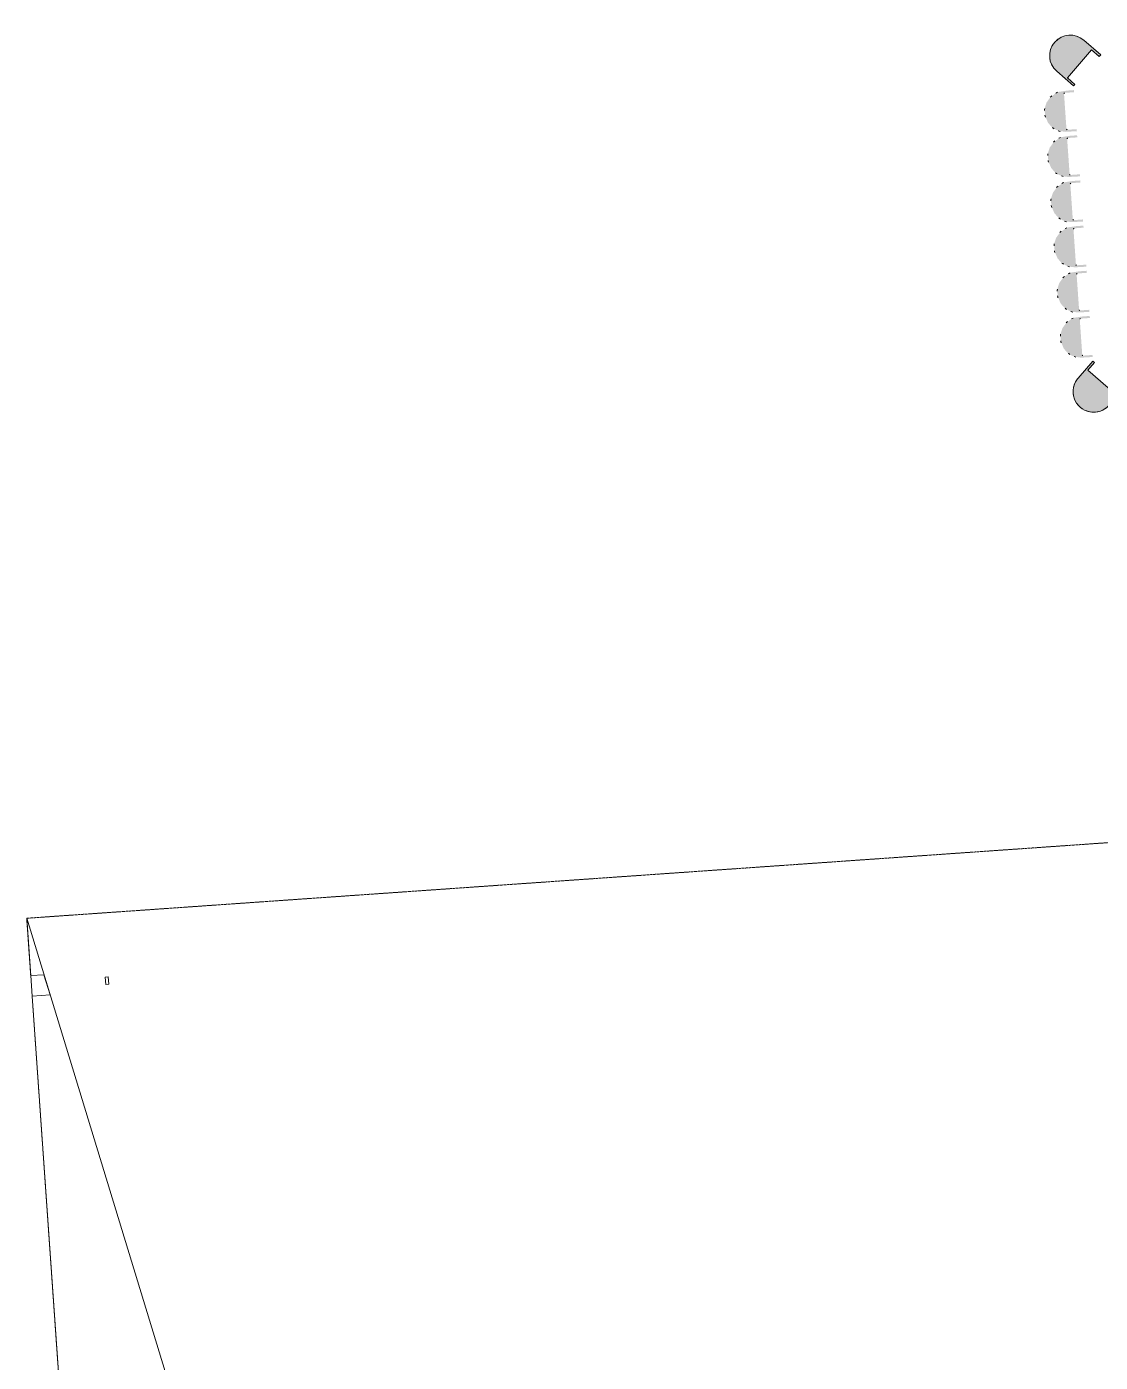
# Model space of a CAD drawing. Header units: millimetres. Extents: x 306 to 836129804, y -168137 to 818603917.
# Drawn here: x 833810846 to 833816063, y 817947180 to 817953670 of the extents above; entities that cross this region are included whole.
import ezdxf

# ---------------------------------------------------------------- set-up
doc = ezdxf.new("R2010")
doc.units = ezdxf.units.MM
doc.header["$LTSCALE"] = 3
doc.linetypes.add('Overhead', pattern=[1.8, 1.2, -0.6])
for name, color, linetype, lineweight in [('A-010-M_LINE', 251, 'Continuous', 13), ('A-214-M_CURT_WALL', 251, 'Continuous', 13), ('A-242-M_STAIR', 251, 'Continuous', 13), ('A-242-MB_STAIR', 251, 'Continuous', 13), ('A-340-M_RAILING', 251, 'Continuous', 13), ('Z-060-M_DETAIL', 253, 'Continuous', 5)]:
    doc.layers.add(name, color=color, linetype=linetype, lineweight=lineweight)
doc.layers.add('UAJ-00XREF', color=7, linetype='Continuous')

# ---------------------------------------------------------------- blocks, each defined once
blk = doc.blocks.new('Railing - ARC_BALESTER-POST-39474233-0300')
at = {"layer": 'A-340-M_RAILING', "lineweight": 9}
for p, q in [((17.5, 7.5), (-17.5, 7.5)), ((-17.5, 7.5), (-17.5, -7.5)), ((17.5, -7.5), (17.5, 7.5)), ((-17.5, -7.5), (17.5, -7.5))]:
    blk.add_line(p, q, dxfattribs=at)
blk = doc.blocks.new('Railing - Railing-22646112-0300')
at = {"layer": 'A-340-M_RAILING'}
for p, q in [((8957.1, 29176.6), (9021.6, 29176.6)), ((8957.1, 29076.6), (8957.1, 29176.6)), ((9044.7, 29076.6), (9021.6, 29176.6)), ((8957.1, 29076.6), (9044.7, 29076.6))]:
    blk.add_line(p, q, dxfattribs=at)
at = {"extrusion": (0, 0, -1), "zscale": -1, "rotation": 270.0000000000002}
blk.add_blockref('Railing - ARC_BALESTER-POST-39474233-0300', (-9325.1, 29126.6), dxfattribs=at)
blk = doc.blocks.new('Circular Mullion - Type A-25928776-0300')
at = {"layer": 'A-214-M_CURT_WALL'}
blk.add_hatch(color=256, dxfattribs=at).paths.add_polyline_path([(-100, -0.2), (-90, -0.2), (-90, -49.5), (90, -47.4), (90, 0), (100, 0), (100, -109.3), (96.6, -135.2), (86.6, -159.3), (63.9, -185.3), (50, -195.9), (25.9, -205.9), (0, -209.3), (-25.9, -205.9), (-55.3, -191.8), (-70.7, -180), (-86.6, -159.3), (-96.6, -135.2), (-100, -109.3), (-100, -38.2)], flags=0)
at = {"layer": 'Z-060-M_DETAIL'}
for p, q in [((100, 0), (90, 0)), ((90, 0), (90, -49.5)), ((100, -109.3), (100, 0)), ((-90, -0.2), (-100, -0.2)), ((-100, -0.2), (-100, -109.3)), ((-90, -49.5), (-90, -0.2)), ((90, -49.5), (-90, -49.5))]:
    blk.add_line(p, q, dxfattribs=at)
blk.add_arc((0, -109.3), 100, 180, 0, dxfattribs=at)
blk = doc.blocks.new('Circular Mullion - CERAMIC TUBES 209mm-V196-0300')
at = {"layer": 'A-214-M_CURT_WALL', "lineweight": 9}
blk.add_line((-93, 0), (-97, 0), dxfattribs=at)
for centre, radius, start, end in [((-87, -46.5), 3, 195, 270), ((87, -46.5), 3, 270, 345), ((0, -109.3), 100, 180, 194.04717), ((0, -109.3), 100, 347.25945, 360), ((0, -109.3), 100, 199.36141, 208.09434), ((0, -109.3), 100, 214.85064, 223.64025), ((0, -109.3), 100, 229.78686, 238.1922), ((0, -109.3), 100, 303.00838, 311.06889), ((0, -109.3), 100, 317.57704, 325.70193), ((0, -109.3), 100, 332.13775, 334.51889), ((0, -109.3), 100, 334.51889, 341.51322), ((0, -109.3), 100, 244.53891, 252.74856), ((0, -109.3), 100, 259.20744, 267.31107), ((0, -109.3), 100, 273.83119, 281.88226), ((0, -109.3), 100, 288.4283, 296.46608)]:
    blk.add_arc(centre, radius, start, end, dxfattribs=at)
blk = doc.blocks.new('Circular Mullion - Type A_150mm Profile-25928163-0300')
at = {"layer": 'A-214-M_CURT_WALL'}
blk.add_hatch(color=256, dxfattribs=at).paths.add_polyline_path([(-100, 0), (-90, 0), (-90, -49.5), (90, -49.5), (90, 0), (100, 0), (99.3, -55.5), (93.7, -82.9), (86.6, -100), (70.7, -120.7), (50, -136.6), (18, -147.6), (-7.1, -149.1), (-25.9, -146.6), (-50, -136.6), (-73.9, -116.5), (-90, -91.8), (-96.6, -75.9), (-100, -34.4), (-100, -16)], flags=0)
blk = doc.blocks.new('Circular Mullion - CERAMIC TUBES 150mm-27926644-0300')
at = {"layer": 'A-214-M_CURT_WALL', "lineweight": 9}
for centre, radius, start, end in [((0, 50), 100, 96.64542, 102.02301), ((0, 50), 100, 77.97699, 83.35458), ((0, 50), 100, 156.64542, 162.02301), ((0, 50), 100, 137.97699, 143.35458), ((0, 50), 100, 36.64542, 42.02301), ((0, 50), 100, 17.97699, 23.35458), ((-87, 46.5), 3, 90, 180), ((87, 46.5), 3, 0, 90)]:
    blk.add_arc(centre, radius, start, end, dxfattribs=at)
blk = doc.blocks.new('Circular Mullion - CERAMIC TUBES 150mm-V197-0300')
at = {"layer": 'A-214-M_CURT_WALL', "lineweight": 9}
for centre, radius, start, end in [((0, 50), 100, 96.64542, 102.02301), ((0, 50), 100, 77.97699, 83.35458), ((0, 50), 100, 156.64542, 162.02301), ((0, 50), 100, 137.97699, 143.35458), ((0, 50), 100, 36.64542, 41.88343), ((0, 50), 100, 17.97699, 23.35458), ((-87, 46.5), 3, 90, 180), ((87, 46.5), 3, 0, 90)]:
    blk.add_arc(centre, radius, start, end, dxfattribs=at)
blk = doc.blocks.new('Circular Mullion - CERAMIC TUBES 209mm-V198-0300')
at = {"layer": 'A-214-M_CURT_WALL', "lineweight": 9}
blk.add_line((-97, 0), (-93, 0), dxfattribs=at)
for centre, radius, start, end in [((-87, -46.5), 3, 180, 270), ((87, -46.5), 3, 270, 360), ((0, -109.3), 100, 197.97699, 203.35458), ((0, -109.3), 100, 216.64542, 222.02301), ((0, -109.3), 100, 317.97699, 323.35458), ((0, -109.3), 100, 336.64542, 342.02301), ((0, -109.3), 100, 257.97699, 263.35458), ((0, -109.3), 100, 276.64542, 282.02301)]:
    blk.add_arc(centre, radius, start, end, dxfattribs=at)
blk = doc.blocks.new('3A35X-MAGP-P-MP-00')
at = {"layer": 'A-010-M_LINE', "linetype": 'Overhead'}
blk.add_line((834390598.3, 817949337.8), (834408198.6, 817950568.2), dxfattribs=at)
at = {"layer": 'A-242-M_STAIR'}
for p, q in [((834390598.3, 817949337.8), (834390617.8, 817949058.8)), ((834390624.8, 817948959.1), (834391660, 817934150.9))]:
    blk.add_line(p, q, dxfattribs=at)
at = {"layer": 'A-242-M_STAIR', "linetype": 'Overhead'}
for p, q in [((834390598.3, 817949337.8), (834390617.8, 817949058.8)), ((834390624.8, 817948959.1), (834391660, 817934150.9))]:
    blk.add_line(p, q, dxfattribs=at)
at = {"layer": 'A-242-MB_STAIR'}
blk.add_line((834392864.8, 817941921.4), (834390598.3, 817949337.8), dxfattribs=at)
at = {"layer": 'A-214-M_CURT_WALL', "extrusion": (0, 0, -1)}
for name, p, rotation in [('Circular Mullion - Type A-25928776-0300', (-834395751.7, 817953457.5), 131.0010914742286), ('Circular Mullion - CERAMIC TUBES 150mm-27926644-0300', (-834395694.5, 817953262.3), 266.0010914742286), ('Circular Mullion - CERAMIC TUBES 150mm-V197-0300', (-834395709.8, 817953042.8), 266.0010914742286), ('Circular Mullion - CERAMIC TUBES 150mm-27926644-0300', (-834395725.2, 817952823.4), 266.0010914742286), ('Circular Mullion - CERAMIC TUBES 150mm-27926644-0300', (-834395740.5, 817952603.9), 266.0010914742286), ('Circular Mullion - CERAMIC TUBES 150mm-27926644-0300', (-834395755.8, 817952384.4), 266.0010914742286), ('Circular Mullion - CERAMIC TUBES 150mm-27926644-0300', (-834395771.2, 817952165), 266.0010914742286), ('Circular Mullion - Type A-25928776-0300', (-834395855, 817951979.7), 41.00109147422861)]:
    blk.add_blockref(name, p, dxfattribs=dict(at, rotation=rotation))
at = {"layer": 'A-214-M_CURT_WALL', "rotation": 273.9989085257712}
for p in [(834395694.5, 817953262.3), (834395709.8, 817953042.8), (834395725.2, 817952823.4), (834395740.5, 817952603.9), (834395755.8, 817952384.4), (834395771.2, 817952165)]:
    blk.add_blockref('Circular Mullion - Type A_150mm Profile-25928163-0300', p, dxfattribs=at)
at = {"layer": 'A-340-M_RAILING', "rotation": 3.998908525771384}
blk.add_blockref('Railing - Railing-22646112-0300', (834383717.2, 817919328.7), dxfattribs=at)
at = {"layer": 'Z-060-M_DETAIL', "extrusion": (0, 0, -1), "rotation": 131.0010914742286}
blk.add_blockref('Circular Mullion - CERAMIC TUBES 209mm-V198-0300', (-834395751.7, 817953457.5), dxfattribs=at)
at = {"layer": 'Z-060-M_DETAIL', "lineweight": 9, "extrusion": (0, 0, -1), "rotation": 41.00109147422861}
blk.add_blockref('Circular Mullion - CERAMIC TUBES 209mm-V196-0300', (-834395855, 817951979.7), dxfattribs=at)

msp = doc.modelspace()

# ---------------------------------------------------------------- block references
at = {"layer": 'UAJ-00XREF', "ltscale": 0.5}
msp.add_blockref('3A35X-MAGP-P-MP-00', (-579752.6, 0), dxfattribs=at)

doc.saveas('drawing.dxf')
